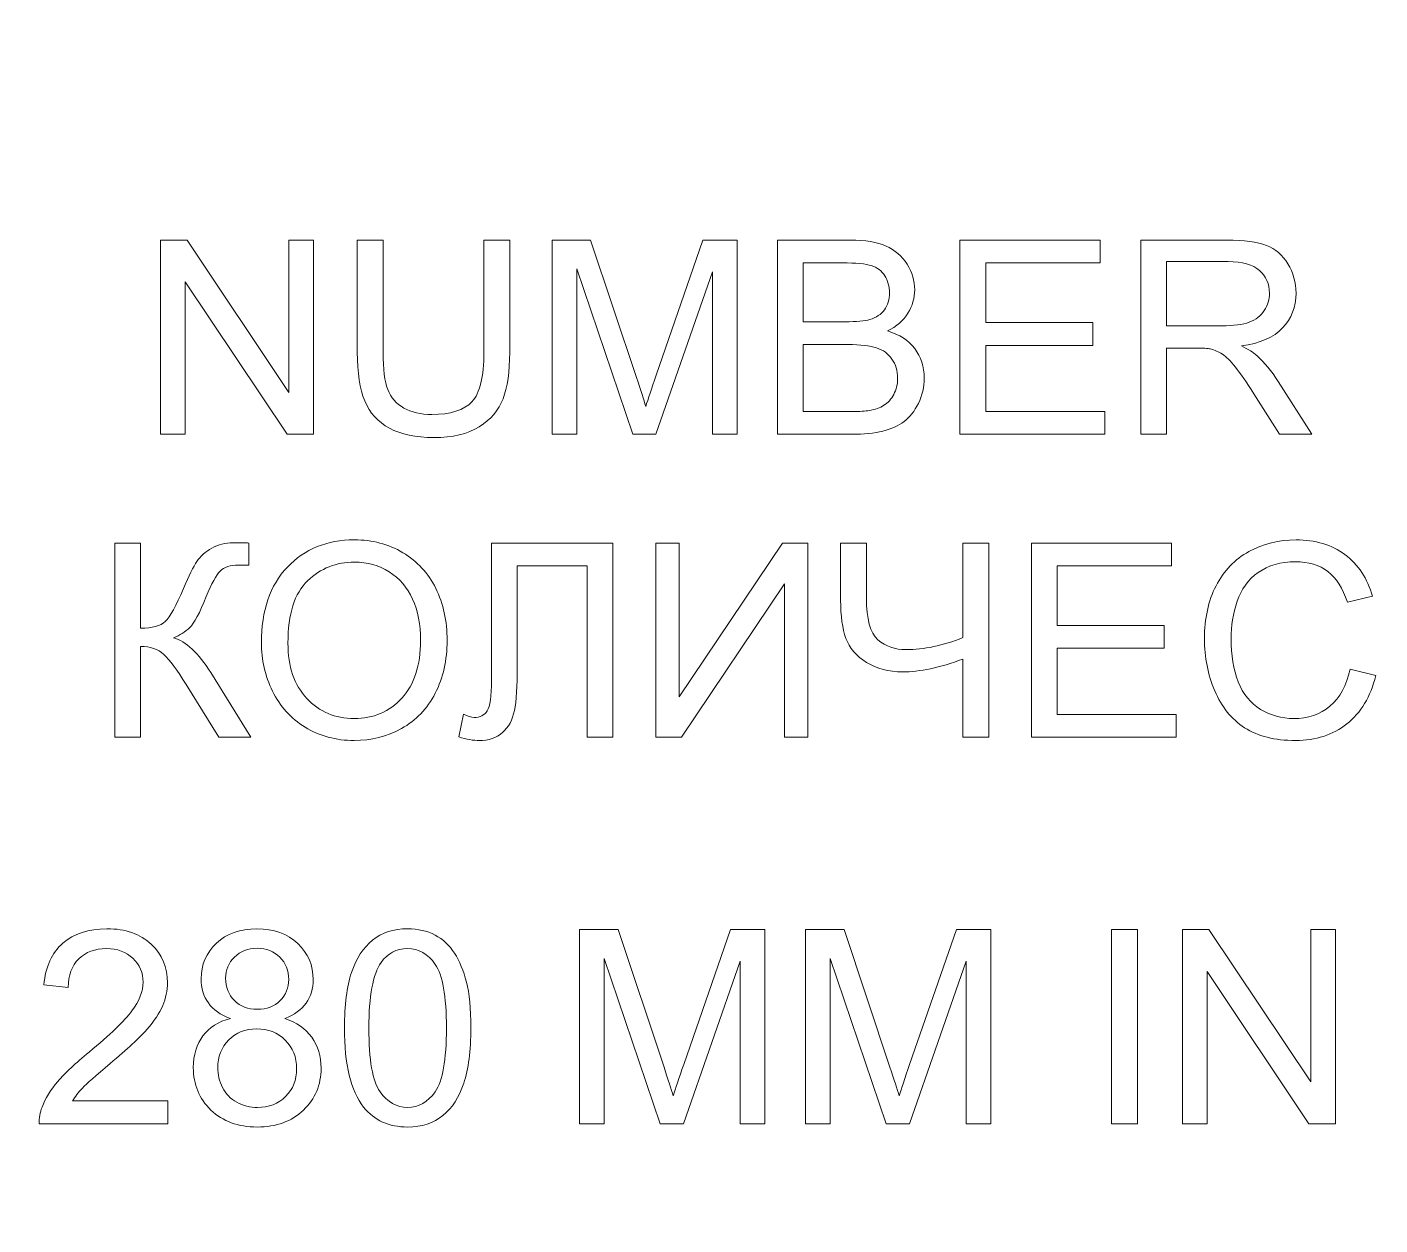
# Model space of a CAD drawing. Header units: millimetres. Extents: x -712 to 738, y -887 to 928.
# Drawn here: x -41.7 to 0.53, y 504.97 to 542.37 of the extents above; entities that cross this region are included whole.
import ezdxf

# ---------------------------------------------------------------- set-up
doc = ezdxf.new("R2010")
doc.units = ezdxf.units.MM
doc.header["$MEASUREMENT"] = 0
doc.layers.add('layer 1', color=7, linetype='Continuous')

msp = doc.modelspace()

# ---------------------------------------------------------------- linework, layer by layer
at = {"layer": 'layer 1', "lineweight": 9}
msp.add_open_spline([(-681.7377, -887.4186), (-681.7377, -887.4186), (706.7376, -887.4186), (706.7376, -887.4186), (706.7376, -887.4186), (723.657, -887.4186), (737.5, -873.5754), (737.5, -856.6561), (737.5, -856.6561), (737.5, -856.6561), (737.5, 556.8187), (737.5, 556.8187), (737.5, 556.8187), (737.5, 573.7381), (723.657, 587.5812), (706.7376, 587.5812), (706.7376, 587.5812), (706.7376, 587.5812), (-681.7377, 587.5812), (-681.7377, 587.5812), (-681.7377, 587.5812), (-698.657, 587.5812), (-712.5, 573.7381), (-712.5, 556.8187), (-712.5, 556.8187), (-712.5, 556.8187), (-712.5, -856.6561), (-712.5, -856.6561), (-712.5, -856.6561), (-712.5, -873.5754), (-698.657, -887.4186), (-681.7377, -887.4186)], degree=3, knots=[0, 0, 0, 0, 0.1111111, 0.1111111, 0.1111111, 0.1111111, 0.2222222, 0.2222222, 0.2222222, 0.2222222, 0.3333333, 0.3333333, 0.3333333, 0.3333333, 0.4444444, 0.4444444, 0.4444444, 0.4444444, 0.5555556, 0.5555556, 0.5555556, 0.5555556, 0.6666667, 0.6666667, 0.6666667, 0.6666667, 0.7777778, 0.7777778, 0.7777778, 0.7777778, 1, 1, 1, 1], dxfattribs=at)
at = {"layer": 'layer 1', "color": 250, "lineweight": 9}
for points, knots in [([(-37.5338, 529.6573), (-37.5338, 529.6573), (-37.5338, 535.7191), (-37.5338, 535.7191), (-37.5338, 535.7191), (-37.5338, 535.7191), (-36.7097, 535.7191), (-36.7097, 535.7191), (-36.7097, 535.7191), (-36.7097, 535.7191), (-33.5293, 530.9611), (-33.5293, 530.9611), (-33.5293, 530.9611), (-33.5293, 530.9611), (-33.5293, 535.7191), (-33.5293, 535.7191), (-33.5293, 535.7191), (-33.5293, 535.7191), (-32.7588, 535.7191), (-32.7588, 535.7191), (-32.7588, 535.7191), (-32.7588, 535.7191), (-32.7588, 529.6573), (-32.7588, 529.6573), (-32.7588, 529.6573), (-32.7588, 529.6573), (-33.5829, 529.6573), (-33.5829, 529.6573), (-33.5829, 529.6573), (-33.5829, 529.6573), (-36.7633, 534.4153), (-36.7633, 534.4153), (-36.7633, 534.4153), (-36.7633, 534.4153), (-36.7633, 529.6573), (-36.7633, 529.6573), (-36.7633, 529.6573), (-36.7633, 529.6573), (-37.5338, 529.6573), (-37.5338, 529.6573)], [0, 0, 0, 0, 0.0909091, 0.0909091, 0.0909091, 0.0909091, 0.1818182, 0.1818182, 0.1818182, 0.1818182, 0.2727273, 0.2727273, 0.2727273, 0.2727273, 0.3636364, 0.3636364, 0.3636364, 0.3636364, 0.4545455, 0.4545455, 0.4545455, 0.4545455, 0.5454545, 0.5454545, 0.5454545, 0.5454545, 0.6363636, 0.6363636, 0.6363636, 0.6363636, 0.7272727, 0.7272727, 0.7272727, 0.7272727, 0.8181818, 0.8181818, 0.8181818, 0.8181818, 1, 1, 1, 1]), ([(-27.4407, 535.7191), (-27.4407, 535.7191), (-26.6364, 535.7191), (-26.6364, 535.7191), (-26.6364, 535.7191), (-26.6364, 535.7191), (-26.6364, 532.2183), (-26.6364, 532.2183), (-26.6364, 532.2183), (-26.6364, 531.6088), (-26.7055, 531.1248), (-26.8424, 530.7664), (-26.8424, 530.7664), (-26.9807, 530.4094), (-27.229, 530.1173), (-27.5874, 529.8929), (-27.5874, 529.8929), (-27.9472, 529.6686), (-28.4171, 529.5557), (-29.0013, 529.5557), (-29.0013, 529.5557), (-29.5671, 529.5557), (-30.0313, 529.6531), (-30.3911, 529.8492), (-30.3911, 529.8492), (-30.7524, 530.0453), (-31.0092, 530.3275), (-31.163, 530.6986), (-31.163, 530.6986), (-31.3168, 531.0697), (-31.3944, 531.5763), (-31.3944, 532.2183), (-31.3944, 532.2183), (-31.3944, 532.2183), (-31.3944, 535.7191), (-31.3944, 535.7191), (-31.3944, 535.7191), (-31.3944, 535.7191), (-30.5901, 535.7191), (-30.5901, 535.7191), (-30.5901, 535.7191), (-30.5901, 535.7191), (-30.5901, 532.2197), (-30.5901, 532.2197), (-30.5901, 532.2197), (-30.5901, 531.6934), (-30.5407, 531.304), (-30.4433, 531.0556), (-30.4433, 531.0556), (-30.346, 530.8059), (-30.1795, 530.6126), (-29.941, 530.4785), (-29.941, 530.4785), (-29.704, 530.3431), (-29.4133, 530.2753), (-29.0704, 530.2753), (-29.0704, 530.2753), (-28.4834, 530.2753), (-28.0643, 530.4094), (-27.8146, 530.6761), (-27.8146, 530.6761), (-27.5648, 530.9442), (-27.4407, 531.4578), (-27.4407, 532.2197), (-27.4407, 532.2197), (-27.4407, 532.2197), (-27.4407, 535.7191), (-27.4407, 535.7191)], [0, 0, 0, 0, 0.0555556, 0.0555556, 0.0555556, 0.0555556, 0.1111111, 0.1111111, 0.1111111, 0.1111111, 0.1666667, 0.1666667, 0.1666667, 0.1666667, 0.2222222, 0.2222222, 0.2222222, 0.2222222, 0.2777778, 0.2777778, 0.2777778, 0.2777778, 0.3333333, 0.3333333, 0.3333333, 0.3333333, 0.3888889, 0.3888889, 0.3888889, 0.3888889, 0.4444444, 0.4444444, 0.4444444, 0.4444444, 0.5, 0.5, 0.5, 0.5, 0.5555556, 0.5555556, 0.5555556, 0.5555556, 0.6111111, 0.6111111, 0.6111111, 0.6111111, 0.6666667, 0.6666667, 0.6666667, 0.6666667, 0.7222222, 0.7222222, 0.7222222, 0.7222222, 0.7777778, 0.7777778, 0.7777778, 0.7777778, 0.8333333, 0.8333333, 0.8333333, 0.8333333, 0.8888889, 0.8888889, 0.8888889, 0.8888889, 1, 1, 1, 1]), ([(-25.3142, 529.6573), (-25.3142, 529.6573), (-25.3142, 535.7191), (-25.3142, 535.7191), (-25.3142, 535.7191), (-25.3142, 535.7191), (-24.112, 535.7191), (-24.112, 535.7191), (-24.112, 535.7191), (-24.112, 535.7191), (-22.6784, 531.4281), (-22.6784, 531.4281), (-22.6784, 531.4281), (-22.5458, 531.0288), (-22.4498, 530.7297), (-22.3892, 530.5307), (-22.3892, 530.5307), (-22.32, 530.7509), (-22.2114, 531.0754), (-22.0646, 531.5029), (-22.0646, 531.5029), (-22.0646, 531.5029), (-20.6056, 535.7191), (-20.6056, 535.7191), (-20.6056, 535.7191), (-20.6056, 535.7191), (-19.5318, 535.7191), (-19.5318, 535.7191), (-19.5318, 535.7191), (-19.5318, 535.7191), (-19.5318, 529.6573), (-19.5318, 529.6573), (-19.5318, 529.6573), (-19.5318, 529.6573), (-20.3022, 529.6573), (-20.3022, 529.6573), (-20.3022, 529.6573), (-20.3022, 529.6573), (-20.3022, 534.7286), (-20.3022, 534.7286), (-20.3022, 534.7286), (-20.3022, 534.7286), (-22.0717, 529.6573), (-22.0717, 529.6573), (-22.0717, 529.6573), (-22.0717, 529.6573), (-22.7941, 529.6573), (-22.7941, 529.6573), (-22.7941, 529.6573), (-22.7941, 529.6573), (-24.5438, 534.8217), (-24.5438, 534.8217), (-24.5438, 534.8217), (-24.5438, 534.8217), (-24.5438, 529.6573), (-24.5438, 529.6573), (-24.5438, 529.6573), (-24.5438, 529.6573), (-25.3142, 529.6573), (-25.3142, 529.6573)], [0, 0, 0, 0, 0.0625, 0.0625, 0.0625, 0.0625, 0.125, 0.125, 0.125, 0.125, 0.1875, 0.1875, 0.1875, 0.1875, 0.25, 0.25, 0.25, 0.25, 0.3125, 0.3125, 0.3125, 0.3125, 0.375, 0.375, 0.375, 0.375, 0.4375, 0.4375, 0.4375, 0.4375, 0.5, 0.5, 0.5, 0.5, 0.5625, 0.5625, 0.5625, 0.5625, 0.625, 0.625, 0.625, 0.625, 0.6875, 0.6875, 0.6875, 0.6875, 0.75, 0.75, 0.75, 0.75, 0.8125, 0.8125, 0.8125, 0.8125, 0.875, 0.875, 0.875, 0.875, 1, 1, 1, 1]), ([(-18.2789, 529.6573), (-18.2789, 529.6573), (-18.2789, 535.7191), (-18.2789, 535.7191), (-18.2789, 535.7191), (-18.2789, 535.7191), (-16.0043, 535.7191), (-16.0043, 535.7191), (-16.0043, 535.7191), (-15.5415, 535.7191), (-15.1704, 535.6584), (-14.8896, 535.5357), (-14.8896, 535.5357), (-14.6102, 535.4129), (-14.3915, 535.2238), (-14.2334, 534.9684), (-14.2334, 534.9684), (-14.074, 534.7144), (-13.995, 534.4478), (-13.995, 534.1684), (-13.995, 534.1684), (-13.995, 533.9102), (-14.0655, 533.666), (-14.2052, 533.4375), (-14.2052, 533.4375), (-14.3449, 533.2089), (-14.5566, 533.024), (-14.8402, 532.8829), (-14.8402, 532.8829), (-14.4733, 532.7757), (-14.1911, 532.5922), (-13.995, 532.3326), (-13.995, 532.3326), (-13.7974, 532.0744), (-13.6987, 531.7682), (-13.6987, 531.4154), (-13.6987, 531.4154), (-13.6987, 531.1304), (-13.7593, 530.8666), (-13.8793, 530.6224), (-13.8793, 530.6224), (-13.9992, 530.3783), (-14.1474, 530.1907), (-14.3237, 530.058), (-14.3237, 530.058), (-14.5001, 529.9268), (-14.7217, 529.8266), (-14.9869, 529.7589), (-14.9869, 529.7589), (-15.2536, 529.6912), (-15.5796, 529.6573), (-15.9662, 529.6573), (-15.9662, 529.6573), (-15.9662, 529.6573), (-18.2789, 529.6573), (-18.2789, 529.6573)], [0, 0, 0, 0, 0.0666667, 0.0666667, 0.0666667, 0.0666667, 0.1333333, 0.1333333, 0.1333333, 0.1333333, 0.2, 0.2, 0.2, 0.2, 0.2666667, 0.2666667, 0.2666667, 0.2666667, 0.3333333, 0.3333333, 0.3333333, 0.3333333, 0.4, 0.4, 0.4, 0.4, 0.4666667, 0.4666667, 0.4666667, 0.4666667, 0.5333333, 0.5333333, 0.5333333, 0.5333333, 0.6, 0.6, 0.6, 0.6, 0.6666667, 0.6666667, 0.6666667, 0.6666667, 0.7333333, 0.7333333, 0.7333333, 0.7333333, 0.8, 0.8, 0.8, 0.8, 0.8666667, 0.8666667, 0.8666667, 0.8666667, 1, 1, 1, 1]), ([(-12.5811, 529.6573), (-12.5811, 529.6573), (-12.5811, 535.7191), (-12.5811, 535.7191), (-12.5811, 535.7191), (-12.5811, 535.7191), (-8.204, 535.7191), (-8.204, 535.7191), (-8.204, 535.7191), (-8.204, 535.7191), (-8.204, 535.0079), (-8.204, 535.0079), (-8.204, 535.0079), (-8.204, 535.0079), (-11.7768, 535.0079), (-11.7768, 535.0079), (-11.7768, 535.0079), (-11.7768, 535.0079), (-11.7768, 533.1454), (-11.7768, 533.1454), (-11.7768, 533.1454), (-11.7768, 533.1454), (-8.4326, 533.1454), (-8.4326, 533.1454), (-8.4326, 533.1454), (-8.4326, 533.1454), (-8.4326, 532.4342), (-8.4326, 532.4342), (-8.4326, 532.4342), (-8.4326, 532.4342), (-11.7768, 532.4342), (-11.7768, 532.4342), (-11.7768, 532.4342), (-11.7768, 532.4342), (-11.7768, 530.3685), (-11.7768, 530.3685), (-11.7768, 530.3685), (-11.7768, 530.3685), (-8.0601, 530.3685), (-8.0601, 530.3685), (-8.0601, 530.3685), (-8.0601, 530.3685), (-8.0601, 529.6573), (-8.0601, 529.6573), (-8.0601, 529.6573), (-8.0601, 529.6573), (-12.5811, 529.6573), (-12.5811, 529.6573)], [0, 0, 0, 0, 0.0769231, 0.0769231, 0.0769231, 0.0769231, 0.1538462, 0.1538462, 0.1538462, 0.1538462, 0.2307692, 0.2307692, 0.2307692, 0.2307692, 0.3076923, 0.3076923, 0.3076923, 0.3076923, 0.3846154, 0.3846154, 0.3846154, 0.3846154, 0.4615385, 0.4615385, 0.4615385, 0.4615385, 0.5384615, 0.5384615, 0.5384615, 0.5384615, 0.6153846, 0.6153846, 0.6153846, 0.6153846, 0.6923077, 0.6923077, 0.6923077, 0.6923077, 0.7692308, 0.7692308, 0.7692308, 0.7692308, 0.8461538, 0.8461538, 0.8461538, 0.8461538, 1, 1, 1, 1]), ([(-6.9341, 529.6573), (-6.9341, 529.6573), (-6.9341, 535.7191), (-6.9341, 535.7191), (-6.9341, 535.7191), (-6.9341, 535.7191), (-4.2475, 535.7191), (-4.2475, 535.7191), (-4.2475, 535.7191), (-3.707, 535.7191), (-3.2964, 535.6641), (-3.0156, 535.5554), (-3.0156, 535.5554), (-2.7348, 535.4468), (-2.5105, 535.2549), (-2.3426, 534.9797), (-2.3426, 534.9797), (-2.1747, 534.7046), (-2.0914, 534.3998), (-2.0914, 534.0668), (-2.0914, 534.0668), (-2.0914, 533.6364), (-2.2311, 533.2738), (-2.5091, 532.9789), (-2.5091, 532.9789), (-2.787, 532.684), (-3.216, 532.4977), (-3.7973, 532.4173), (-3.7973, 532.4173), (-3.5843, 532.3157), (-3.4234, 532.2141), (-3.3134, 532.1153), (-3.3134, 532.1153), (-3.0791, 531.9008), (-2.8576, 531.6313), (-2.6502, 531.3082), (-2.6502, 531.3082), (-2.6502, 531.3082), (-1.6018, 529.6573), (-1.6018, 529.6573), (-1.6018, 529.6573), (-1.6018, 529.6573), (-2.6036, 529.6573), (-2.6036, 529.6573), (-2.6036, 529.6573), (-2.6036, 529.6573), (-3.4051, 530.9188), (-3.4051, 530.9188), (-3.4051, 530.9188), (-3.6379, 531.2842), (-3.8312, 531.5622), (-3.9822, 531.7555), (-3.9822, 531.7555), (-4.1346, 531.9488), (-4.27, 532.0829), (-4.39, 532.1605), (-4.39, 532.1605), (-4.5085, 532.2367), (-4.6313, 532.2903), (-4.7554, 532.3213), (-4.7554, 532.3213), (-4.8457, 532.3397), (-4.9939, 532.3496), (-5.2013, 532.3496), (-5.2013, 532.3496), (-5.2013, 532.3496), (-6.1298, 532.3496), (-6.1298, 532.3496), (-6.1298, 532.3496), (-6.1298, 532.3496), (-6.1298, 529.6573), (-6.1298, 529.6573), (-6.1298, 529.6573), (-6.1298, 529.6573), (-6.9341, 529.6573), (-6.9341, 529.6573)], [0, 0, 0, 0, 0.05, 0.05, 0.05, 0.05, 0.1, 0.1, 0.1, 0.1, 0.15, 0.15, 0.15, 0.15, 0.2, 0.2, 0.2, 0.2, 0.25, 0.25, 0.25, 0.25, 0.3, 0.3, 0.3, 0.3, 0.35, 0.35, 0.35, 0.35, 0.4, 0.4, 0.4, 0.4, 0.45, 0.45, 0.45, 0.45, 0.5, 0.5, 0.5, 0.5, 0.55, 0.55, 0.55, 0.55, 0.6, 0.6, 0.6, 0.6, 0.65, 0.65, 0.65, 0.65, 0.7, 0.7, 0.7, 0.7, 0.75, 0.75, 0.75, 0.75, 0.8, 0.8, 0.8, 0.8, 0.85, 0.85, 0.85, 0.85, 0.9, 0.9, 0.9, 0.9, 1, 1, 1, 1]), ([(-17.4746, 533.1708), (-17.4746, 533.1708), (-16.1637, 533.1708), (-16.1637, 533.1708), (-16.1637, 533.1708), (-15.8081, 533.1708), (-15.5528, 533.1948), (-15.3989, 533.2413), (-15.3989, 533.2413), (-15.1943, 533.302), (-15.0405, 533.4036), (-14.9375, 533.5447), (-14.9375, 533.5447), (-14.8345, 533.6858), (-14.7823, 533.8622), (-14.7823, 534.0752), (-14.7823, 534.0752), (-14.7823, 534.277), (-14.8303, 534.4548), (-14.9277, 534.6072), (-14.9277, 534.6072), (-15.0236, 534.761), (-15.1619, 534.8668), (-15.3411, 534.9233), (-15.3411, 534.9233), (-15.5203, 534.9797), (-15.8279, 535.0079), (-16.2625, 535.0079), (-16.2625, 535.0079), (-16.2625, 535.0079), (-17.4746, 535.0079), (-17.4746, 535.0079), (-17.4746, 535.0079), (-17.4746, 535.0079), (-17.4746, 533.1708), (-17.4746, 533.1708)], [0, 0, 0, 0, 0.1, 0.1, 0.1, 0.1, 0.2, 0.2, 0.2, 0.2, 0.3, 0.3, 0.3, 0.3, 0.4, 0.4, 0.4, 0.4, 0.5, 0.5, 0.5, 0.5, 0.6, 0.6, 0.6, 0.6, 0.7, 0.7, 0.7, 0.7, 0.8, 0.8, 0.8, 0.8, 1, 1, 1, 1]), ([(-6.1298, 533.0438), (-6.1298, 533.0438), (-4.4083, 533.0438), (-4.4083, 533.0438), (-4.4083, 533.0438), (-4.0415, 533.0438), (-3.7564, 533.0819), (-3.5504, 533.1581), (-3.5504, 533.1581), (-3.3444, 533.2329), (-3.1878, 533.3542), (-3.0819, 533.5221), (-3.0819, 533.5221), (-2.9747, 533.6886), (-2.9211, 533.8692), (-2.9211, 534.0654), (-2.9211, 534.0654), (-2.9211, 534.3518), (-3.0241, 534.5889), (-3.2315, 534.7737), (-3.2315, 534.7737), (-3.4389, 534.9586), (-3.7663, 535.0503), (-4.2136, 535.0503), (-4.2136, 535.0503), (-4.2136, 535.0503), (-6.1298, 535.0503), (-6.1298, 535.0503), (-6.1298, 535.0503), (-6.1298, 535.0503), (-6.1298, 533.0438), (-6.1298, 533.0438)], [0, 0, 0, 0, 0.1111111, 0.1111111, 0.1111111, 0.1111111, 0.2222222, 0.2222222, 0.2222222, 0.2222222, 0.3333333, 0.3333333, 0.3333333, 0.3333333, 0.4444444, 0.4444444, 0.4444444, 0.4444444, 0.5555556, 0.5555556, 0.5555556, 0.5555556, 0.6666667, 0.6666667, 0.6666667, 0.6666667, 0.7777778, 0.7777778, 0.7777778, 0.7777778, 1, 1, 1, 1]), ([(-17.4746, 530.3685), (-17.4746, 530.3685), (-15.9648, 530.3685), (-15.9648, 530.3685), (-15.9648, 530.3685), (-15.7051, 530.3685), (-15.5231, 530.3783), (-15.4173, 530.3981), (-15.4173, 530.3981), (-15.2339, 530.4305), (-15.0786, 530.4856), (-14.9545, 530.5632), (-14.9545, 530.5632), (-14.8303, 530.6408), (-14.7287, 530.7537), (-14.6483, 530.9018), (-14.6483, 530.9018), (-14.5678, 531.05), (-14.5283, 531.2207), (-14.5283, 531.414), (-14.5283, 531.414), (-14.5283, 531.6412), (-14.5862, 531.8373), (-14.7033, 532.0053), (-14.7033, 532.0053), (-14.819, 532.1732), (-14.9799, 532.2903), (-15.1859, 532.358), (-15.1859, 532.358), (-15.3905, 532.4257), (-15.6868, 532.4596), (-16.072, 532.4596), (-16.072, 532.4596), (-16.072, 532.4596), (-17.4746, 532.4596), (-17.4746, 532.4596), (-17.4746, 532.4596), (-17.4746, 532.4596), (-17.4746, 530.3685), (-17.4746, 530.3685)], [0, 0, 0, 0, 0.0909091, 0.0909091, 0.0909091, 0.0909091, 0.1818182, 0.1818182, 0.1818182, 0.1818182, 0.2727273, 0.2727273, 0.2727273, 0.2727273, 0.3636364, 0.3636364, 0.3636364, 0.3636364, 0.4545455, 0.4545455, 0.4545455, 0.4545455, 0.5454545, 0.5454545, 0.5454545, 0.5454545, 0.6363636, 0.6363636, 0.6363636, 0.6363636, 0.7272727, 0.7272727, 0.7272727, 0.7272727, 0.8181818, 0.8181818, 0.8181818, 0.8181818, 1, 1, 1, 1]), ([(-38.9632, 526.261), (-38.9632, 526.261), (-38.1589, 526.261), (-38.1589, 526.261), (-38.1589, 526.261), (-38.1589, 526.261), (-38.1589, 523.6026), (-38.1589, 523.6026), (-38.1589, 523.6026), (-37.7934, 523.6026), (-37.5352, 523.6746), (-37.387, 523.8171), (-37.387, 523.8171), (-37.2375, 523.9596), (-37.0484, 524.3011), (-36.817, 524.8429), (-36.817, 524.8429), (-36.6491, 525.2422), (-36.5108, 525.523), (-36.4007, 525.6867), (-36.4007, 525.6867), (-36.2921, 525.8518), (-36.1369, 525.9901), (-35.9351, 526.1016), (-35.9351, 526.1016), (-35.7347, 526.213), (-35.5118, 526.2695), (-35.2691, 526.2695), (-35.2691, 526.2695), (-34.9601, 526.2695), (-34.7978, 526.2666), (-34.7809, 526.261), (-34.7809, 526.261), (-34.7809, 526.261), (-34.7809, 525.5668), (-34.7809, 525.5668), (-34.7809, 525.5668), (-34.8091, 525.5668), (-34.8627, 525.5682), (-34.9417, 525.571), (-34.9417, 525.571), (-35.0306, 525.5738), (-35.0842, 525.5752), (-35.104, 525.5752), (-35.104, 525.5752), (-35.3594, 525.5752), (-35.5499, 525.5132), (-35.6741, 525.389), (-35.6741, 525.389), (-35.801, 525.2648), (-35.945, 524.9995), (-36.1086, 524.5946), (-36.1086, 524.5946), (-36.3118, 524.081), (-36.484, 523.7564), (-36.6251, 523.6224), (-36.6251, 523.6224), (-36.7648, 523.4897), (-36.9341, 523.3825), (-37.1288, 523.3021), (-37.1288, 523.3021), (-36.738, 523.1948), (-36.3513, 522.8322), (-35.9704, 522.217), (-35.9704, 522.217), (-35.9704, 522.217), (-34.7216, 520.1992), (-34.7216, 520.1992), (-34.7216, 520.1992), (-34.7216, 520.1992), (-35.7178, 520.1992), (-35.7178, 520.1992), (-35.7178, 520.1992), (-35.7178, 520.1992), (-36.7351, 521.8416), (-36.7351, 521.8416), (-36.7351, 521.8416), (-37.0131, 522.2974), (-37.2459, 522.6107), (-37.4322, 522.78), (-37.4322, 522.78), (-37.6199, 522.9507), (-37.8612, 523.0354), (-38.1589, 523.0354), (-38.1589, 523.0354), (-38.1589, 523.0354), (-38.1589, 520.1992), (-38.1589, 520.1992), (-38.1589, 520.1992), (-38.1589, 520.1992), (-38.9632, 520.1992), (-38.9632, 520.1992), (-38.9632, 520.1992), (-38.9632, 520.1992), (-38.9632, 526.261), (-38.9632, 526.261)], [0, 0, 0, 0, 0.04, 0.04, 0.04, 0.04, 0.08, 0.08, 0.08, 0.08, 0.12, 0.12, 0.12, 0.12, 0.16, 0.16, 0.16, 0.16, 0.2, 0.2, 0.2, 0.2, 0.24, 0.24, 0.24, 0.24, 0.28, 0.28, 0.28, 0.28, 0.32, 0.32, 0.32, 0.32, 0.36, 0.36, 0.36, 0.36, 0.4, 0.4, 0.4, 0.4, 0.44, 0.44, 0.44, 0.44, 0.48, 0.48, 0.48, 0.48, 0.52, 0.52, 0.52, 0.52, 0.56, 0.56, 0.56, 0.56, 0.6, 0.6, 0.6, 0.6, 0.64, 0.64, 0.64, 0.64, 0.68, 0.68, 0.68, 0.68, 0.72, 0.72, 0.72, 0.72, 0.76, 0.76, 0.76, 0.76, 0.8, 0.8, 0.8, 0.8, 0.84, 0.84, 0.84, 0.84, 0.88, 0.88, 0.88, 0.88, 0.92, 0.92, 0.92, 0.92, 1, 1, 1, 1]), ([(-34.3885, 523.1497), (-34.3885, 524.1543), (-34.1176, 524.9417), (-33.5772, 525.5103), (-33.5772, 525.5103), (-33.0368, 526.079), (-32.3397, 526.3626), (-31.4846, 526.3626), (-31.4846, 526.3626), (-30.9244, 526.3626), (-30.4207, 526.2285), (-29.9706, 525.9619), (-29.9706, 525.9619), (-29.5219, 525.6952), (-29.179, 525.3227), (-28.9433, 524.8443), (-28.9433, 524.8443), (-28.7077, 524.3674), (-28.5892, 523.8256), (-28.5892, 523.2202), (-28.5892, 523.2202), (-28.5892, 522.6064), (-28.7133, 522.0561), (-28.9617, 521.5721), (-28.9617, 521.5721), (-29.21, 521.0867), (-29.5614, 520.7199), (-30.0157, 520.4715), (-30.0157, 520.4715), (-30.4715, 520.2218), (-30.9625, 520.0976), (-31.4888, 520.0976), (-31.4888, 520.0976), (-32.0603, 520.0976), (-32.5697, 520.2359), (-33.0198, 520.511), (-33.0198, 520.511), (-33.4685, 520.7862), (-33.81, 521.1615), (-34.0414, 521.6385), (-34.0414, 521.6385), (-34.2728, 522.114), (-34.3885, 522.6177), (-34.3885, 523.1497)], [0, 0, 0, 0, 0.0833333, 0.0833333, 0.0833333, 0.0833333, 0.1666667, 0.1666667, 0.1666667, 0.1666667, 0.25, 0.25, 0.25, 0.25, 0.3333333, 0.3333333, 0.3333333, 0.3333333, 0.4166667, 0.4166667, 0.4166667, 0.4166667, 0.5, 0.5, 0.5, 0.5, 0.5833333, 0.5833333, 0.5833333, 0.5833333, 0.6666667, 0.6666667, 0.6666667, 0.6666667, 0.75, 0.75, 0.75, 0.75, 0.8333333, 0.8333333, 0.8333333, 0.8333333, 1, 1, 1, 1]), ([(-27.2035, 526.261), (-27.2035, 526.261), (-23.4191, 526.261), (-23.4191, 526.261), (-23.4191, 526.261), (-23.4191, 526.261), (-23.4191, 520.1992), (-23.4191, 520.1992), (-23.4191, 520.1992), (-23.4191, 520.1992), (-24.2234, 520.1992), (-24.2234, 520.1992), (-24.2234, 520.1992), (-24.2234, 520.1992), (-24.2234, 525.5498), (-24.2234, 525.5498), (-24.2234, 525.5498), (-24.2234, 525.5498), (-26.3992, 525.5498), (-26.3992, 525.5498), (-26.3992, 525.5498), (-26.3992, 525.5498), (-26.3992, 522.4272), (-26.3992, 522.4272), (-26.3992, 522.4272), (-26.3992, 521.7923), (-26.4288, 521.328), (-26.4881, 521.0331), (-26.4881, 521.0331), (-26.5474, 520.7368), (-26.6729, 520.5082), (-26.8634, 520.3431), (-26.8634, 520.3431), (-27.0539, 520.1794), (-27.2966, 520.0976), (-27.5887, 520.0976), (-27.5887, 520.0976), (-27.7665, 520.0976), (-27.9796, 520.1343), (-28.2279, 520.2077), (-28.2279, 520.2077), (-28.2279, 520.2077), (-28.084, 520.9188), (-28.084, 520.9188), (-28.084, 520.9188), (-27.9528, 520.8511), (-27.8399, 520.8172), (-27.7467, 520.8172), (-27.7467, 520.8172), (-27.5661, 520.8172), (-27.4293, 520.885), (-27.339, 521.0218), (-27.339, 521.0218), (-27.2486, 521.1587), (-27.2035, 521.4804), (-27.2035, 521.9884), (-27.2035, 521.9884), (-27.2035, 521.9884), (-27.2035, 526.261), (-27.2035, 526.261)], [0, 0, 0, 0, 0.0625, 0.0625, 0.0625, 0.0625, 0.125, 0.125, 0.125, 0.125, 0.1875, 0.1875, 0.1875, 0.1875, 0.25, 0.25, 0.25, 0.25, 0.3125, 0.3125, 0.3125, 0.3125, 0.375, 0.375, 0.375, 0.375, 0.4375, 0.4375, 0.4375, 0.4375, 0.5, 0.5, 0.5, 0.5, 0.5625, 0.5625, 0.5625, 0.5625, 0.625, 0.625, 0.625, 0.625, 0.6875, 0.6875, 0.6875, 0.6875, 0.75, 0.75, 0.75, 0.75, 0.8125, 0.8125, 0.8125, 0.8125, 0.875, 0.875, 0.875, 0.875, 1, 1, 1, 1]), ([(-22.0787, 526.261), (-22.0787, 526.261), (-21.3506, 526.261), (-21.3506, 526.261), (-21.3506, 526.261), (-21.3506, 526.261), (-21.3506, 521.4607), (-21.3506, 521.4607), (-21.3506, 521.4607), (-21.3506, 521.4607), (-18.1235, 526.261), (-18.1235, 526.261), (-18.1235, 526.261), (-18.1235, 526.261), (-17.3291, 526.261), (-17.3291, 526.261), (-17.3291, 526.261), (-17.3291, 526.261), (-17.3291, 520.1992), (-17.3291, 520.1992), (-17.3291, 520.1992), (-17.3291, 520.1992), (-18.0572, 520.1992), (-18.0572, 520.1992), (-18.0572, 520.1992), (-18.0572, 520.1992), (-18.0572, 524.9868), (-18.0572, 524.9868), (-18.0572, 524.9868), (-18.0572, 524.9868), (-21.2758, 520.1992), (-21.2758, 520.1992), (-21.2758, 520.1992), (-21.2758, 520.1992), (-22.0787, 520.1992), (-22.0787, 520.1992), (-22.0787, 520.1992), (-22.0787, 520.1992), (-22.0787, 526.261), (-22.0787, 526.261)], [0, 0, 0, 0, 0.0909091, 0.0909091, 0.0909091, 0.0909091, 0.1818182, 0.1818182, 0.1818182, 0.1818182, 0.2727273, 0.2727273, 0.2727273, 0.2727273, 0.3636364, 0.3636364, 0.3636364, 0.3636364, 0.4545455, 0.4545455, 0.4545455, 0.4545455, 0.5454545, 0.5454545, 0.5454545, 0.5454545, 0.6363636, 0.6363636, 0.6363636, 0.6363636, 0.7272727, 0.7272727, 0.7272727, 0.7272727, 0.8181818, 0.8181818, 0.8181818, 0.8181818, 1, 1, 1, 1]), ([(-11.6836, 520.1992), (-11.6836, 520.1992), (-12.4879, 520.1992), (-12.4879, 520.1992), (-12.4879, 520.1992), (-12.4879, 520.1992), (-12.4879, 522.6403), (-12.4879, 522.6403), (-12.4879, 522.6403), (-13.2075, 522.3736), (-13.8382, 522.2396), (-14.3786, 522.2396), (-14.3786, 522.2396), (-14.8005, 522.2396), (-15.1731, 522.3383), (-15.4948, 522.5359), (-15.4948, 522.5359), (-15.8179, 522.732), (-16.0338, 522.9832), (-16.1424, 523.2865), (-16.1424, 523.2865), (-16.2511, 523.5899), (-16.3061, 523.9864), (-16.3061, 524.4775), (-16.3061, 524.4775), (-16.3061, 524.4775), (-16.3061, 526.261), (-16.3061, 526.261), (-16.3061, 526.261), (-16.3061, 526.261), (-15.5018, 526.261), (-15.5018, 526.261), (-15.5018, 526.261), (-15.5018, 526.261), (-15.5018, 524.5522), (-15.5018, 524.5522), (-15.5018, 524.5522), (-15.5018, 523.8905), (-15.3819, 523.4545), (-15.1406, 523.2456), (-15.1406, 523.2456), (-14.8993, 523.0382), (-14.6086, 522.9338), (-14.27, 522.9338), (-14.27, 522.9338), (-13.7042, 522.9338), (-13.1101, 523.0594), (-12.4879, 523.3105), (-12.4879, 523.3105), (-12.4879, 523.3105), (-12.4879, 526.261), (-12.4879, 526.261), (-12.4879, 526.261), (-12.4879, 526.261), (-11.6836, 526.261), (-11.6836, 526.261), (-11.6836, 526.261), (-11.6836, 526.261), (-11.6836, 520.1992), (-11.6836, 520.1992)], [0, 0, 0, 0, 0.0625, 0.0625, 0.0625, 0.0625, 0.125, 0.125, 0.125, 0.125, 0.1875, 0.1875, 0.1875, 0.1875, 0.25, 0.25, 0.25, 0.25, 0.3125, 0.3125, 0.3125, 0.3125, 0.375, 0.375, 0.375, 0.375, 0.4375, 0.4375, 0.4375, 0.4375, 0.5, 0.5, 0.5, 0.5, 0.5625, 0.5625, 0.5625, 0.5625, 0.625, 0.625, 0.625, 0.625, 0.6875, 0.6875, 0.6875, 0.6875, 0.75, 0.75, 0.75, 0.75, 0.8125, 0.8125, 0.8125, 0.8125, 0.875, 0.875, 0.875, 0.875, 1, 1, 1, 1]), ([(-10.3502, 520.1992), (-10.3502, 520.1992), (-10.3502, 526.261), (-10.3502, 526.261), (-10.3502, 526.261), (-10.3502, 526.261), (-5.9731, 526.261), (-5.9731, 526.261), (-5.9731, 526.261), (-5.9731, 526.261), (-5.9731, 525.5498), (-5.9731, 525.5498), (-5.9731, 525.5498), (-5.9731, 525.5498), (-9.5459, 525.5498), (-9.5459, 525.5498), (-9.5459, 525.5498), (-9.5459, 525.5498), (-9.5459, 523.6873), (-9.5459, 523.6873), (-9.5459, 523.6873), (-9.5459, 523.6873), (-6.2017, 523.6873), (-6.2017, 523.6873), (-6.2017, 523.6873), (-6.2017, 523.6873), (-6.2017, 522.9761), (-6.2017, 522.9761), (-6.2017, 522.9761), (-6.2017, 522.9761), (-9.5459, 522.9761), (-9.5459, 522.9761), (-9.5459, 522.9761), (-9.5459, 522.9761), (-9.5459, 520.9104), (-9.5459, 520.9104), (-9.5459, 520.9104), (-9.5459, 520.9104), (-5.8292, 520.9104), (-5.8292, 520.9104), (-5.8292, 520.9104), (-5.8292, 520.9104), (-5.8292, 520.1992), (-5.8292, 520.1992), (-5.8292, 520.1992), (-5.8292, 520.1992), (-10.3502, 520.1992), (-10.3502, 520.1992)], [0, 0, 0, 0, 0.0769231, 0.0769231, 0.0769231, 0.0769231, 0.1538462, 0.1538462, 0.1538462, 0.1538462, 0.2307692, 0.2307692, 0.2307692, 0.2307692, 0.3076923, 0.3076923, 0.3076923, 0.3076923, 0.3846154, 0.3846154, 0.3846154, 0.3846154, 0.4615385, 0.4615385, 0.4615385, 0.4615385, 0.5384615, 0.5384615, 0.5384615, 0.5384615, 0.6153846, 0.6153846, 0.6153846, 0.6153846, 0.6923077, 0.6923077, 0.6923077, 0.6923077, 0.7692308, 0.7692308, 0.7692308, 0.7692308, 0.8461538, 0.8461538, 0.8461538, 0.8461538, 1, 1, 1, 1]), ([(-0.4023, 522.3256), (-0.4023, 522.3256), (0.4019, 522.1224), (0.4019, 522.1224), (0.4019, 522.1224), (0.234, 521.4635), (-0.0679, 520.9626), (-0.5039, 520.6169), (-0.5039, 520.6169), (-0.9399, 520.2712), (-1.4733, 520.0976), (-2.104, 520.0976), (-2.104, 520.0976), (-2.7559, 520.0976), (-3.2865, 520.2302), (-3.6957, 520.4969), (-3.6957, 520.4969), (-4.1049, 520.7622), (-4.4153, 521.1474), (-4.6284, 521.6512), (-4.6284, 521.6512), (-4.8415, 522.1563), (-4.9487, 522.6967), (-4.9487, 523.2753), (-4.9487, 523.2753), (-4.9487, 523.906), (-4.8288, 524.4563), (-4.5875, 524.9262), (-4.5875, 524.9262), (-4.3462, 525.396), (-4.0033, 525.753), (-3.5588, 525.9971), (-3.5588, 525.9971), (-3.1143, 526.2412), (-2.6247, 526.3626), (-2.0913, 526.3626), (-2.0913, 526.3626), (-1.4846, 526.3626), (-0.9752, 526.2088), (-0.5632, 525.8998), (-0.5632, 525.8998), (-0.1498, 525.5908), (0.1381, 525.1576), (0.3004, 524.5988), (0.3004, 524.5988), (0.3004, 524.5988), (-0.487, 524.4125), (-0.487, 524.4125), (-0.487, 524.4125), (-0.6267, 524.8528), (-0.8313, 525.1745), (-1.098, 525.3749), (-1.098, 525.3749), (-1.3647, 525.5766), (-1.7005, 525.6768), (-2.1055, 525.6768), (-2.1055, 525.6768), (-2.5697, 525.6768), (-2.9591, 525.5654), (-3.271, 525.3424), (-3.271, 525.3424), (-3.5828, 525.1195), (-3.8029, 524.8189), (-3.9285, 524.4436), (-3.9285, 524.4436), (-4.0555, 524.0668), (-4.119, 523.6788), (-4.119, 523.2795), (-4.119, 523.2795), (-4.119, 522.7645), (-4.0442, 522.3143), (-3.8946, 521.9305), (-3.8946, 521.9305), (-3.7451, 521.5453), (-3.5123, 521.2589), (-3.1962, 521.0684), (-3.1962, 521.0684), (-2.8801, 520.8779), (-2.5386, 520.7834), (-2.1704, 520.7834), (-2.1704, 520.7834), (-1.7217, 520.7834), (-1.3435, 520.9132), (-1.0331, 521.1714), (-1.0331, 521.1714), (-0.7226, 521.431), (-0.5124, 521.8148), (-0.4023, 522.3256)], [0, 0, 0, 0, 0.0434783, 0.0434783, 0.0434783, 0.0434783, 0.0869565, 0.0869565, 0.0869565, 0.0869565, 0.1304348, 0.1304348, 0.1304348, 0.1304348, 0.173913, 0.173913, 0.173913, 0.173913, 0.2173913, 0.2173913, 0.2173913, 0.2173913, 0.2608696, 0.2608696, 0.2608696, 0.2608696, 0.3043478, 0.3043478, 0.3043478, 0.3043478, 0.3478261, 0.3478261, 0.3478261, 0.3478261, 0.3913043, 0.3913043, 0.3913043, 0.3913043, 0.4347826, 0.4347826, 0.4347826, 0.4347826, 0.4782609, 0.4782609, 0.4782609, 0.4782609, 0.5217391, 0.5217391, 0.5217391, 0.5217391, 0.5652174, 0.5652174, 0.5652174, 0.5652174, 0.6086957, 0.6086957, 0.6086957, 0.6086957, 0.6521739, 0.6521739, 0.6521739, 0.6521739, 0.6956522, 0.6956522, 0.6956522, 0.6956522, 0.7391304, 0.7391304, 0.7391304, 0.7391304, 0.7826087, 0.7826087, 0.7826087, 0.7826087, 0.826087, 0.826087, 0.826087, 0.826087, 0.8695652, 0.8695652, 0.8695652, 0.8695652, 0.9130435, 0.9130435, 0.9130435, 0.9130435, 1, 1, 1, 1]), ([(-33.5588, 523.1356), (-33.5588, 522.4061), (-33.3627, 521.8318), (-32.9704, 521.4127), (-32.9704, 521.4127), (-32.5782, 520.9936), (-32.0857, 520.7834), (-31.4931, 520.7834), (-31.4931, 520.7834), (-30.8892, 520.7834), (-30.3939, 520.995), (-30.003, 521.4183), (-30.003, 521.4183), (-29.6136, 521.8416), (-29.4189, 522.4427), (-29.4189, 523.2216), (-29.4189, 523.2216), (-29.4189, 523.7141), (-29.5021, 524.1444), (-29.6686, 524.5113), (-29.6686, 524.5113), (-29.8351, 524.8782), (-30.0792, 525.1632), (-30.3995, 525.365), (-30.3995, 525.365), (-30.7212, 525.5668), (-31.0811, 525.6684), (-31.4804, 525.6684), (-31.4804, 525.6684), (-32.0476, 525.6684), (-32.5358, 525.4736), (-32.945, 525.0842), (-32.945, 525.0842), (-33.3542, 524.6948), (-33.5588, 524.0457), (-33.5588, 523.1356)], [0, 0, 0, 0, 0.1, 0.1, 0.1, 0.1, 0.2, 0.2, 0.2, 0.2, 0.3, 0.3, 0.3, 0.3, 0.4, 0.4, 0.4, 0.4, 0.5, 0.5, 0.5, 0.5, 0.6, 0.6, 0.6, 0.6, 0.7, 0.7, 0.7, 0.7, 0.8, 0.8, 0.8, 0.8, 1, 1, 1, 1]), ([(-37.3098, 508.843), (-37.3098, 508.843), (-37.3098, 508.1318), (-37.3098, 508.1318), (-37.3098, 508.1318), (-37.3098, 508.1318), (-41.3228, 508.1318), (-41.3228, 508.1318), (-41.3228, 508.1318), (-41.3284, 508.311), (-41.2988, 508.4831), (-41.2353, 508.6496), (-41.2353, 508.6496), (-41.1323, 508.922), (-40.9672, 509.1915), (-40.74, 509.4553), (-40.74, 509.4553), (-40.5128, 509.7192), (-40.1883, 510.024), (-39.7664, 510.3697), (-39.7664, 510.3697), (-39.1103, 510.9101), (-38.6644, 511.3377), (-38.4316, 511.6537), (-38.4316, 511.6537), (-38.1973, 511.9698), (-38.0802, 512.2689), (-38.0802, 512.5512), (-38.0802, 512.5512), (-38.0802, 512.8461), (-38.1861, 513.0944), (-38.3977, 513.2976), (-38.3977, 513.2976), (-38.6094, 513.4994), (-38.8859, 513.601), (-39.226, 513.601), (-39.226, 513.601), (-39.5858, 513.601), (-39.8736, 513.4937), (-40.0895, 513.2792), (-40.0895, 513.2792), (-40.3054, 513.0662), (-40.4141, 512.7699), (-40.4169, 512.3903), (-40.4169, 512.3903), (-40.4169, 512.3903), (-41.1789, 512.4665), (-41.1789, 512.4665), (-41.1789, 512.4665), (-41.1266, 513.0366), (-40.9291, 513.4712), (-40.5876, 513.7703), (-40.5876, 513.7703), (-40.2448, 514.0694), (-39.7862, 514.219), (-39.2091, 514.219), (-39.2091, 514.219), (-38.6277, 514.219), (-38.1663, 514.0581), (-37.8277, 513.735), (-37.8277, 513.735), (-37.4876, 513.4119), (-37.3183, 513.0112), (-37.3183, 512.5342), (-37.3183, 512.5342), (-37.3183, 512.2915), (-37.3677, 512.0531), (-37.4678, 511.8188), (-37.4678, 511.8188), (-37.5666, 511.5832), (-37.7317, 511.3363), (-37.9617, 511.0766), (-37.9617, 511.0766), (-38.1931, 510.8184), (-38.5755, 510.4614), (-39.1089, 510.0099), (-39.1089, 510.0099), (-39.5562, 509.6346), (-39.844, 509.3806), (-39.971, 509.2465), (-39.971, 509.2465), (-40.098, 509.1125), (-40.2024, 508.9784), (-40.2857, 508.843), (-40.2857, 508.843), (-40.2857, 508.843), (-37.3098, 508.843), (-37.3098, 508.843)], [0, 0, 0, 0, 0.0434783, 0.0434783, 0.0434783, 0.0434783, 0.0869565, 0.0869565, 0.0869565, 0.0869565, 0.1304348, 0.1304348, 0.1304348, 0.1304348, 0.173913, 0.173913, 0.173913, 0.173913, 0.2173913, 0.2173913, 0.2173913, 0.2173913, 0.2608696, 0.2608696, 0.2608696, 0.2608696, 0.3043478, 0.3043478, 0.3043478, 0.3043478, 0.3478261, 0.3478261, 0.3478261, 0.3478261, 0.3913043, 0.3913043, 0.3913043, 0.3913043, 0.4347826, 0.4347826, 0.4347826, 0.4347826, 0.4782609, 0.4782609, 0.4782609, 0.4782609, 0.5217391, 0.5217391, 0.5217391, 0.5217391, 0.5652174, 0.5652174, 0.5652174, 0.5652174, 0.6086957, 0.6086957, 0.6086957, 0.6086957, 0.6521739, 0.6521739, 0.6521739, 0.6521739, 0.6956522, 0.6956522, 0.6956522, 0.6956522, 0.7391304, 0.7391304, 0.7391304, 0.7391304, 0.7826087, 0.7826087, 0.7826087, 0.7826087, 0.826087, 0.826087, 0.826087, 0.826087, 0.8695652, 0.8695652, 0.8695652, 0.8695652, 0.9130435, 0.9130435, 0.9130435, 0.9130435, 1, 1, 1, 1]), ([(-35.3569, 511.4181), (-35.666, 511.531), (-35.8946, 511.6932), (-36.0441, 511.9021), (-36.0441, 511.9021), (-36.1923, 512.1123), (-36.2671, 512.3635), (-36.2671, 512.6556), (-36.2671, 512.6556), (-36.2671, 513.0972), (-36.109, 513.4669), (-35.793, 513.7675), (-35.793, 513.7675), (-35.4755, 514.068), (-35.055, 514.219), (-34.5287, 514.219), (-34.5287, 514.219), (-34.0009, 514.219), (-33.5748, 514.0652), (-33.2531, 513.7576), (-33.2531, 513.7576), (-32.9314, 513.45), (-32.7705, 513.0761), (-32.7705, 512.6344), (-32.7705, 512.6344), (-32.7705, 512.3536), (-32.8439, 512.1081), (-32.9906, 511.9007), (-32.9906, 511.9007), (-33.1374, 511.6918), (-33.3603, 511.531), (-33.6609, 511.4181), (-33.6609, 511.4181), (-33.2898, 511.2967), (-33.009, 511.102), (-32.8157, 510.8311), (-32.8157, 510.8311), (-32.6224, 510.5616), (-32.525, 510.2399), (-32.525, 509.8645), (-32.525, 509.8645), (-32.525, 509.3467), (-32.7084, 508.9121), (-33.0739, 508.5593), (-33.0739, 508.5593), (-33.4408, 508.2066), (-33.9219, 508.0302), (-34.5188, 508.0302), (-34.5188, 508.0302), (-35.1157, 508.0302), (-35.5968, 508.2066), (-35.9637, 508.5608), (-35.9637, 508.5608), (-36.3292, 508.9149), (-36.5126, 509.3566), (-36.5126, 509.8857), (-36.5126, 509.8857), (-36.5126, 510.2794), (-36.4124, 510.6096), (-36.212, 510.8748), (-36.212, 510.8748), (-36.0117, 511.1415), (-35.7266, 511.3221), (-35.3569, 511.4181)], [0, 0, 0, 0, 0.0588235, 0.0588235, 0.0588235, 0.0588235, 0.1176471, 0.1176471, 0.1176471, 0.1176471, 0.1764706, 0.1764706, 0.1764706, 0.1764706, 0.2352941, 0.2352941, 0.2352941, 0.2352941, 0.2941176, 0.2941176, 0.2941176, 0.2941176, 0.3529412, 0.3529412, 0.3529412, 0.3529412, 0.4117647, 0.4117647, 0.4117647, 0.4117647, 0.4705882, 0.4705882, 0.4705882, 0.4705882, 0.5294118, 0.5294118, 0.5294118, 0.5294118, 0.5882353, 0.5882353, 0.5882353, 0.5882353, 0.6470588, 0.6470588, 0.6470588, 0.6470588, 0.7058824, 0.7058824, 0.7058824, 0.7058824, 0.7647059, 0.7647059, 0.7647059, 0.7647059, 0.8235294, 0.8235294, 0.8235294, 0.8235294, 0.8823529, 0.8823529, 0.8823529, 0.8823529, 1, 1, 1, 1]), ([(-31.7955, 511.1232), (-31.7955, 511.8386), (-31.7221, 512.4171), (-31.5754, 512.8545), (-31.5754, 512.8545), (-31.4272, 513.2934), (-31.2085, 513.6306), (-30.9179, 513.8662), (-30.9179, 513.8662), (-30.6286, 514.1019), (-30.2631, 514.219), (-29.8229, 514.219), (-29.8229, 514.219), (-29.4984, 514.219), (-29.2133, 514.1541), (-28.9664, 514.0229), (-28.9664, 514.0229), (-28.7209, 513.8916), (-28.5177, 513.7026), (-28.3597, 513.4556), (-28.3597, 513.4556), (-28.2016, 513.2101), (-28.0774, 512.9096), (-27.9871, 512.5554), (-27.9871, 512.5554), (-27.8954, 512.2012), (-27.8503, 511.7229), (-27.8503, 511.1232), (-27.8503, 511.1232), (-27.8503, 510.412), (-27.9236, 509.8363), (-28.069, 509.3989), (-28.069, 509.3989), (-28.2143, 508.9601), (-28.433, 508.6228), (-28.7237, 508.3858), (-28.7237, 508.3858), (-29.013, 508.1487), (-29.3798, 508.0302), (-29.8229, 508.0302), (-29.8229, 508.0302), (-30.4057, 508.0302), (-30.8642, 508.2376), (-31.1972, 508.6539), (-31.1972, 508.6539), (-31.5966, 509.1619), (-31.7955, 509.9845), (-31.7955, 511.1232)], [0, 0, 0, 0, 0.0769231, 0.0769231, 0.0769231, 0.0769231, 0.1538462, 0.1538462, 0.1538462, 0.1538462, 0.2307692, 0.2307692, 0.2307692, 0.2307692, 0.3076923, 0.3076923, 0.3076923, 0.3076923, 0.3846154, 0.3846154, 0.3846154, 0.3846154, 0.4615385, 0.4615385, 0.4615385, 0.4615385, 0.5384615, 0.5384615, 0.5384615, 0.5384615, 0.6153846, 0.6153846, 0.6153846, 0.6153846, 0.6923077, 0.6923077, 0.6923077, 0.6923077, 0.7692308, 0.7692308, 0.7692308, 0.7692308, 0.8461538, 0.8461538, 0.8461538, 0.8461538, 1, 1, 1, 1]), ([(-24.4553, 508.1318), (-24.4553, 508.1318), (-24.4553, 514.1936), (-24.4553, 514.1936), (-24.4553, 514.1936), (-24.4553, 514.1936), (-23.2531, 514.1936), (-23.2531, 514.1936), (-23.2531, 514.1936), (-23.2531, 514.1936), (-21.8195, 509.9026), (-21.8195, 509.9026), (-21.8195, 509.9026), (-21.6869, 509.5033), (-21.5909, 509.2042), (-21.5303, 509.0052), (-21.5303, 509.0052), (-21.4611, 509.2254), (-21.3525, 509.5499), (-21.2057, 509.9774), (-21.2057, 509.9774), (-21.2057, 509.9774), (-19.7467, 514.1936), (-19.7467, 514.1936), (-19.7467, 514.1936), (-19.7467, 514.1936), (-18.6729, 514.1936), (-18.6729, 514.1936), (-18.6729, 514.1936), (-18.6729, 514.1936), (-18.6729, 508.1318), (-18.6729, 508.1318), (-18.6729, 508.1318), (-18.6729, 508.1318), (-19.4433, 508.1318), (-19.4433, 508.1318), (-19.4433, 508.1318), (-19.4433, 508.1318), (-19.4433, 513.2031), (-19.4433, 513.2031), (-19.4433, 513.2031), (-19.4433, 513.2031), (-21.2128, 508.1318), (-21.2128, 508.1318), (-21.2128, 508.1318), (-21.2128, 508.1318), (-21.9352, 508.1318), (-21.9352, 508.1318), (-21.9352, 508.1318), (-21.9352, 508.1318), (-23.6849, 513.2962), (-23.6849, 513.2962), (-23.6849, 513.2962), (-23.6849, 513.2962), (-23.6849, 508.1318), (-23.6849, 508.1318), (-23.6849, 508.1318), (-23.6849, 508.1318), (-24.4553, 508.1318), (-24.4553, 508.1318)], [0, 0, 0, 0, 0.0625, 0.0625, 0.0625, 0.0625, 0.125, 0.125, 0.125, 0.125, 0.1875, 0.1875, 0.1875, 0.1875, 0.25, 0.25, 0.25, 0.25, 0.3125, 0.3125, 0.3125, 0.3125, 0.375, 0.375, 0.375, 0.375, 0.4375, 0.4375, 0.4375, 0.4375, 0.5, 0.5, 0.5, 0.5, 0.5625, 0.5625, 0.5625, 0.5625, 0.625, 0.625, 0.625, 0.625, 0.6875, 0.6875, 0.6875, 0.6875, 0.75, 0.75, 0.75, 0.75, 0.8125, 0.8125, 0.8125, 0.8125, 0.875, 0.875, 0.875, 0.875, 1, 1, 1, 1]), ([(-17.403, 508.1318), (-17.403, 508.1318), (-17.403, 514.1936), (-17.403, 514.1936), (-17.403, 514.1936), (-17.403, 514.1936), (-16.2008, 514.1936), (-16.2008, 514.1936), (-16.2008, 514.1936), (-16.2008, 514.1936), (-14.7672, 509.9026), (-14.7672, 509.9026), (-14.7672, 509.9026), (-14.6346, 509.5033), (-14.5386, 509.2042), (-14.478, 509.0052), (-14.478, 509.0052), (-14.4088, 509.2254), (-14.3002, 509.5499), (-14.1534, 509.9774), (-14.1534, 509.9774), (-14.1534, 509.9774), (-12.6944, 514.1936), (-12.6944, 514.1936), (-12.6944, 514.1936), (-12.6944, 514.1936), (-11.6206, 514.1936), (-11.6206, 514.1936), (-11.6206, 514.1936), (-11.6206, 514.1936), (-11.6206, 508.1318), (-11.6206, 508.1318), (-11.6206, 508.1318), (-11.6206, 508.1318), (-12.391, 508.1318), (-12.391, 508.1318), (-12.391, 508.1318), (-12.391, 508.1318), (-12.391, 513.2031), (-12.391, 513.2031), (-12.391, 513.2031), (-12.391, 513.2031), (-14.1605, 508.1318), (-14.1605, 508.1318), (-14.1605, 508.1318), (-14.1605, 508.1318), (-14.8829, 508.1318), (-14.8829, 508.1318), (-14.8829, 508.1318), (-14.8829, 508.1318), (-16.6326, 513.2962), (-16.6326, 513.2962), (-16.6326, 513.2962), (-16.6326, 513.2962), (-16.6326, 508.1318), (-16.6326, 508.1318), (-16.6326, 508.1318), (-16.6326, 508.1318), (-17.403, 508.1318), (-17.403, 508.1318)], [0, 0, 0, 0, 0.0625, 0.0625, 0.0625, 0.0625, 0.125, 0.125, 0.125, 0.125, 0.1875, 0.1875, 0.1875, 0.1875, 0.25, 0.25, 0.25, 0.25, 0.3125, 0.3125, 0.3125, 0.3125, 0.375, 0.375, 0.375, 0.375, 0.4375, 0.4375, 0.4375, 0.4375, 0.5, 0.5, 0.5, 0.5, 0.5625, 0.5625, 0.5625, 0.5625, 0.625, 0.625, 0.625, 0.625, 0.6875, 0.6875, 0.6875, 0.6875, 0.75, 0.75, 0.75, 0.75, 0.8125, 0.8125, 0.8125, 0.8125, 0.875, 0.875, 0.875, 0.875, 1, 1, 1, 1]), ([(-7.8461, 508.1318), (-7.8461, 508.1318), (-7.8461, 514.1936), (-7.8461, 514.1936), (-7.8461, 514.1936), (-7.8461, 514.1936), (-7.0419, 514.1936), (-7.0419, 514.1936), (-7.0419, 514.1936), (-7.0419, 514.1936), (-7.0419, 508.1318), (-7.0419, 508.1318), (-7.0419, 508.1318), (-7.0419, 508.1318), (-7.8461, 508.1318), (-7.8461, 508.1318)], [0, 0, 0, 0, 0.2, 0.2, 0.2, 0.2, 0.4, 0.4, 0.4, 0.4, 0.6, 0.6, 0.6, 0.6, 1, 1, 1, 1]), ([(-5.6379, 508.1318), (-5.6379, 508.1318), (-5.6379, 514.1936), (-5.6379, 514.1936), (-5.6379, 514.1936), (-5.6379, 514.1936), (-4.8138, 514.1936), (-4.8138, 514.1936), (-4.8138, 514.1936), (-4.8138, 514.1936), (-1.6334, 509.4356), (-1.6334, 509.4356), (-1.6334, 509.4356), (-1.6334, 509.4356), (-1.6334, 514.1936), (-1.6334, 514.1936), (-1.6334, 514.1936), (-1.6334, 514.1936), (-0.8629, 514.1936), (-0.8629, 514.1936), (-0.8629, 514.1936), (-0.8629, 514.1936), (-0.8629, 508.1318), (-0.8629, 508.1318), (-0.8629, 508.1318), (-0.8629, 508.1318), (-1.687, 508.1318), (-1.687, 508.1318), (-1.687, 508.1318), (-1.687, 508.1318), (-4.8674, 512.8898), (-4.8674, 512.8898), (-4.8674, 512.8898), (-4.8674, 512.8898), (-4.8674, 508.1318), (-4.8674, 508.1318), (-4.8674, 508.1318), (-4.8674, 508.1318), (-5.6379, 508.1318), (-5.6379, 508.1318)], [0, 0, 0, 0, 0.0909091, 0.0909091, 0.0909091, 0.0909091, 0.1818182, 0.1818182, 0.1818182, 0.1818182, 0.2727273, 0.2727273, 0.2727273, 0.2727273, 0.3636364, 0.3636364, 0.3636364, 0.3636364, 0.4545455, 0.4545455, 0.4545455, 0.4545455, 0.5454545, 0.5454545, 0.5454545, 0.5454545, 0.6363636, 0.6363636, 0.6363636, 0.6363636, 0.7272727, 0.7272727, 0.7272727, 0.7272727, 0.8181818, 0.8181818, 0.8181818, 0.8181818, 1, 1, 1, 1]), ([(-35.5051, 512.6824), (-35.5051, 512.3945), (-35.4134, 512.1603), (-35.2314, 511.9783), (-35.2314, 511.9783), (-35.0479, 511.7963), (-34.8081, 511.7045), (-34.5103, 511.7045), (-34.5103, 511.7045), (-34.2211, 511.7045), (-33.9868, 511.7948), (-33.8048, 511.9755), (-33.8048, 511.9755), (-33.6228, 512.1561), (-33.5325, 512.3776), (-33.5325, 512.6401), (-33.5325, 512.6401), (-33.5325, 512.9138), (-33.6256, 513.1438), (-33.8133, 513.33), (-33.8133, 513.33), (-33.9995, 513.5163), (-34.2352, 513.6094), (-34.5188, 513.6094), (-34.5188, 513.6094), (-34.8052, 513.6094), (-35.0409, 513.5177), (-35.2271, 513.3357), (-35.2271, 513.3357), (-35.412, 513.1537), (-35.5051, 512.9364), (-35.5051, 512.6824)], [0, 0, 0, 0, 0.1111111, 0.1111111, 0.1111111, 0.1111111, 0.2222222, 0.2222222, 0.2222222, 0.2222222, 0.3333333, 0.3333333, 0.3333333, 0.3333333, 0.4444444, 0.4444444, 0.4444444, 0.4444444, 0.5555556, 0.5555556, 0.5555556, 0.5555556, 0.6666667, 0.6666667, 0.6666667, 0.6666667, 0.7777778, 0.7777778, 0.7777778, 0.7777778, 1, 1, 1, 1]), ([(-31.0336, 511.1204), (-31.0336, 510.1228), (-30.9179, 509.4596), (-30.685, 509.1322), (-30.685, 509.1322), (-30.4522, 508.8035), (-30.1644, 508.6398), (-29.8229, 508.6398), (-29.8229, 508.6398), (-29.4814, 508.6398), (-29.1936, 508.8049), (-28.9608, 509.1336), (-28.9608, 509.1336), (-28.7279, 509.4638), (-28.6122, 510.1256), (-28.6122, 511.1204), (-28.6122, 511.1204), (-28.6122, 512.118), (-28.7279, 512.7812), (-28.9608, 513.1085), (-28.9608, 513.1085), (-29.1922, 513.4373), (-29.4828, 513.601), (-29.8314, 513.601), (-29.8314, 513.601), (-30.1728, 513.601), (-30.4466, 513.4556), (-30.6512, 513.1664), (-30.6512, 513.1664), (-30.9066, 512.7981), (-31.0336, 512.1151), (-31.0336, 511.1204)], [0, 0, 0, 0, 0.1111111, 0.1111111, 0.1111111, 0.1111111, 0.2222222, 0.2222222, 0.2222222, 0.2222222, 0.3333333, 0.3333333, 0.3333333, 0.3333333, 0.4444444, 0.4444444, 0.4444444, 0.4444444, 0.5555556, 0.5555556, 0.5555556, 0.5555556, 0.6666667, 0.6666667, 0.6666667, 0.6666667, 0.7777778, 0.7777778, 0.7777778, 0.7777778, 1, 1, 1, 1]), ([(-35.7506, 509.8801), (-35.7506, 509.667), (-35.7012, 509.4624), (-35.6025, 509.2634), (-35.6025, 509.2634), (-35.5037, 509.0659), (-35.3541, 508.9121), (-35.1538, 508.8035), (-35.1538, 508.8035), (-34.9548, 508.6948), (-34.7403, 508.6398), (-34.5132, 508.6398), (-34.5132, 508.6398), (-34.1547, 508.6398), (-33.8613, 508.7541), (-33.6313, 508.9827), (-33.6313, 508.9827), (-33.4013, 509.2112), (-33.287, 509.5019), (-33.287, 509.8547), (-33.287, 509.8547), (-33.287, 510.2131), (-33.4055, 510.5094), (-33.6411, 510.7436), (-33.6411, 510.7436), (-33.8782, 510.9779), (-34.1773, 511.095), (-34.5371, 511.095), (-34.5371, 511.095), (-34.8899, 511.095), (-35.1792, 510.9793), (-35.4077, 510.7479), (-35.4077, 510.7479), (-35.6363, 510.5164), (-35.7506, 510.2272), (-35.7506, 509.8801)], [0, 0, 0, 0, 0.1, 0.1, 0.1, 0.1, 0.2, 0.2, 0.2, 0.2, 0.3, 0.3, 0.3, 0.3, 0.4, 0.4, 0.4, 0.4, 0.5, 0.5, 0.5, 0.5, 0.6, 0.6, 0.6, 0.6, 0.7, 0.7, 0.7, 0.7, 0.8, 0.8, 0.8, 0.8, 1, 1, 1, 1])]:
    msp.add_open_spline(points, degree=3, knots=knots, dxfattribs=at)

doc.saveas('drawing.dxf')
